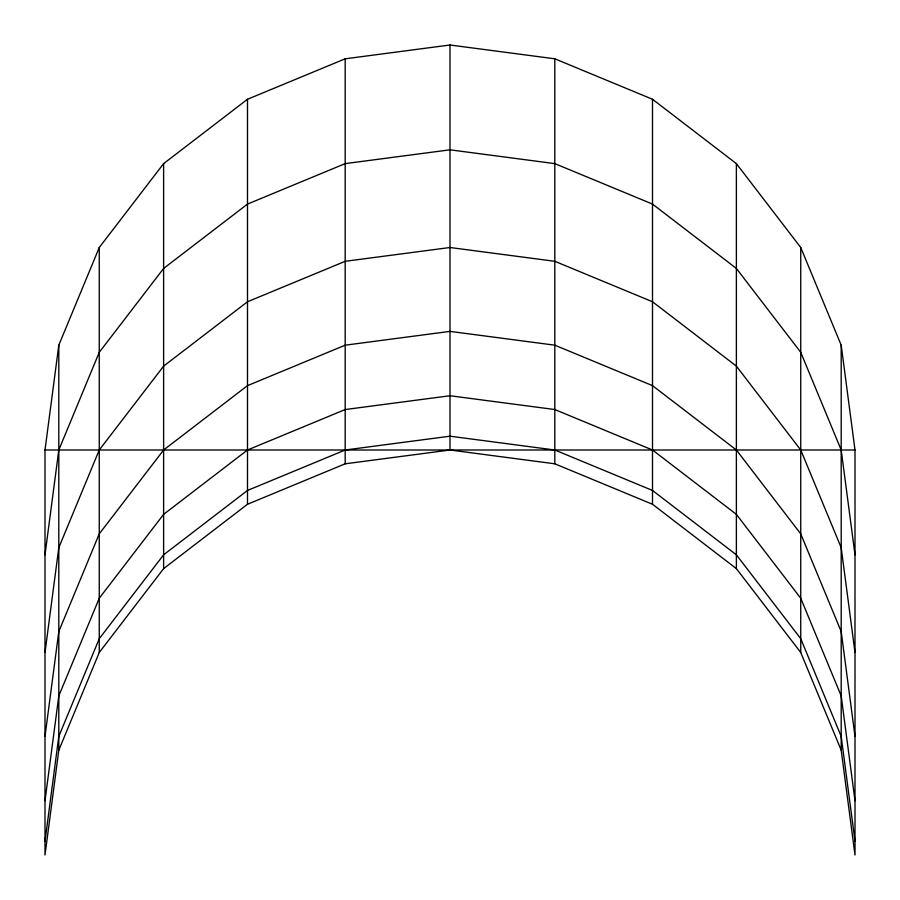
<?xml version="1.0" encoding="UTF-8"?>
<svg xmlns="http://www.w3.org/2000/svg" width="900" height="900" viewBox="0 0 900 900"><rect width="100%" height="100%" fill="white"/><g stroke="black" fill="none" stroke-linecap="round" stroke-linejoin="round"><path stroke-width="1.35" d="M58.804 345.184L58.804 750.184L45 855L45 450L58.804 345.184L99.259 247.5L163.62 163.62L247.5 99.259L345.184 58.804L450 45L554.816 58.804L652.5 99.259L736.38 163.62L800.741 247.5L841.196 345.184L855 450L855 855L841.196 750.184L841.196 345.184M45 554.816L58.804 450L99.259 352.316L163.62 268.447L247.5 204.086L345.184 163.62L450 149.816L554.816 163.62L652.5 204.086L736.38 268.447L800.741 352.316L841.196 450L855 554.816M45 652.5L58.804 547.684L99.259 450L163.62 366.12L247.5 301.759L345.184 261.304L450 247.5L554.816 261.304L652.5 301.759L736.38 366.12L800.741 450L841.196 547.684L855 652.5M45 736.38L58.804 631.553L99.259 533.88L163.62 450L247.5 385.639L345.184 345.184L450 331.38L554.816 345.184L652.5 385.639L736.38 450L800.741 533.88L841.196 631.553L855 736.38M45 800.741L58.804 695.914L99.259 598.241L163.62 514.361L247.5 450L345.184 409.545L450 395.741L554.816 409.545L652.5 450L736.38 514.361L800.741 598.241L841.196 695.914L855 800.741M45 841.196L58.804 736.38L99.259 638.696L163.62 554.816L247.5 490.455L345.184 450L450 436.196L554.816 450L652.5 490.455L736.38 554.816L800.741 638.696L841.196 736.38L855 841.196M58.804 750.184L99.259 652.5L163.62 568.62L247.5 504.259L345.184 463.804L450 450L554.816 463.804L652.5 504.259L736.38 568.62L800.741 652.5L841.196 750.184M45 450L855 450M800.741 247.5L800.741 652.5M736.38 163.62L736.38 568.62M652.5 99.259L652.5 504.259M554.816 58.804L554.816 463.804M450 45L450 450M345.184 58.804L345.184 463.804M247.5 99.259L247.5 504.259M163.62 163.62L163.62 568.62M99.259 247.5L99.259 652.5"/></g></svg>
